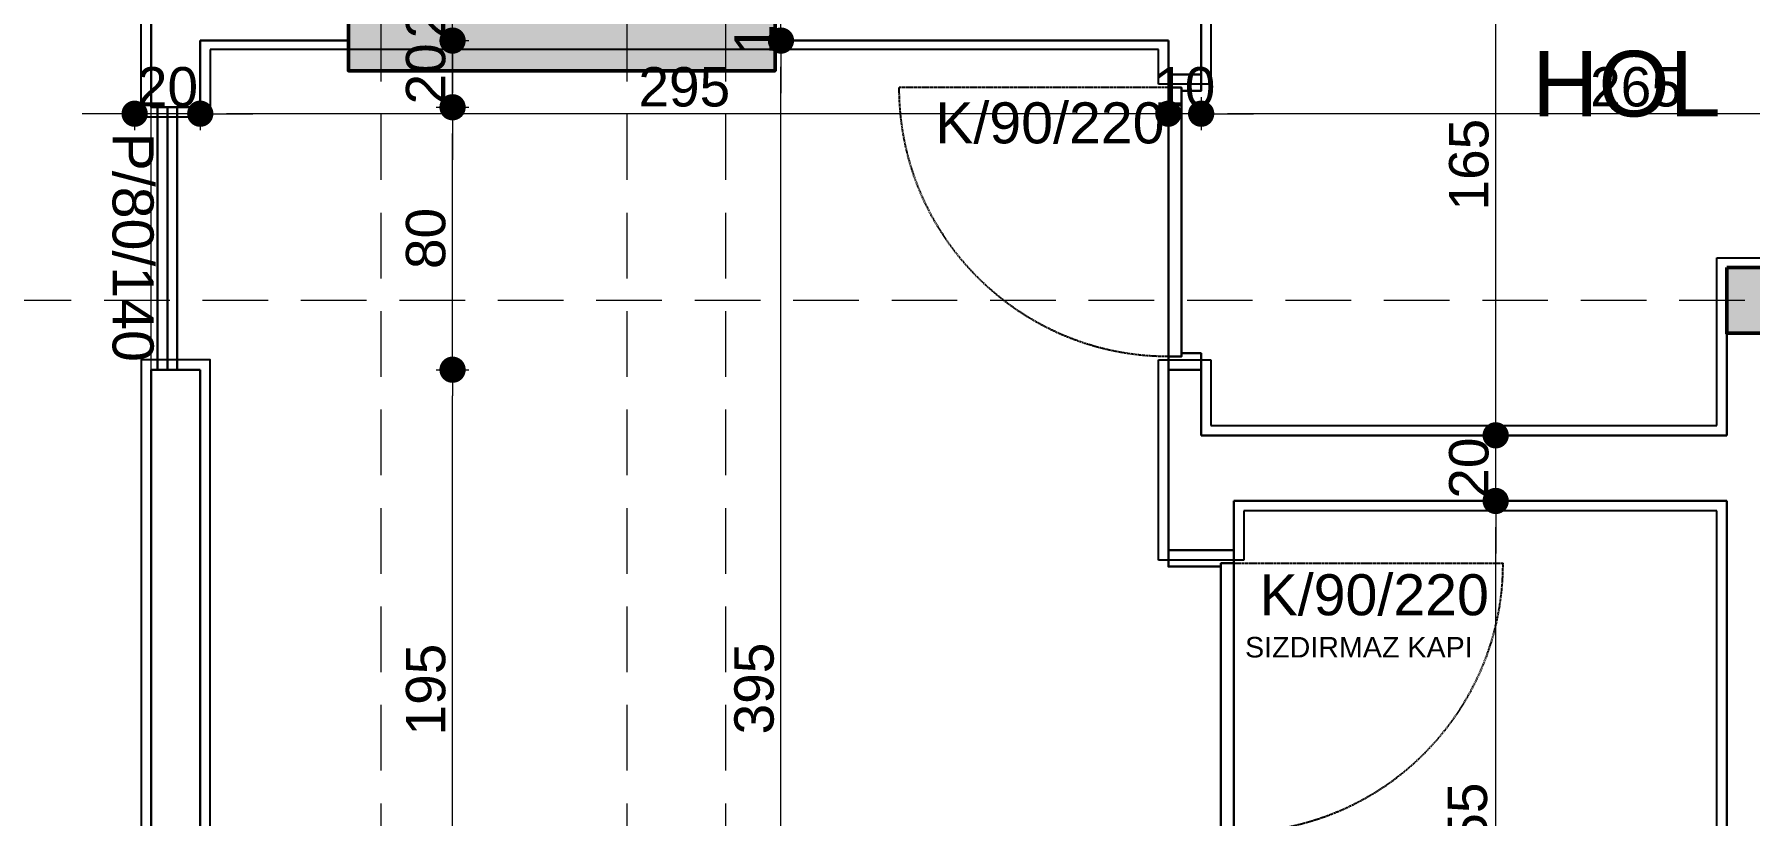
# Model space of a CAD drawing. Header units: millimetres. Extents: x 38129 to 72024, y -56282 to 16512.
# Drawn here: x 51148 to 51671, y -43778 to -43539 of the extents above; entities that cross this region are included whole.
import ezdxf

# ---------------------------------------------------------------- set-up
doc = ezdxf.new("R2010")
doc.units = ezdxf.units.MM
doc.linetypes.add('HIDDEN', pattern=[0.375, 0.25, -0.125])
for name, color, linetype, lineweight in [('AKS', 55, 'HIDDEN', 0), ('COLUMN4', 3, 'Continuous', 50), ('DIŞÖLÇÜ', 37, 'Continuous', 0), ('DUVAR', 255, 'Continuous', 30), ('KAPI', 4, 'Continuous', 30), ('mahal', 7, 'Continuous', 5), ('pencere', 195, 'Continuous', 30), ('pencere+KAPI', 1, 'Continuous', 0), ('TARAMA', 252, 'Continuous', 0), ('ölçü İÇ', 31, 'Continuous', 0)]:
    doc.layers.add(name, color=color, linetype=linetype, lineweight=lineweight)
for name, color, linetype in [('HIDDEN', 1, 'HIDDEN'), ('sıva', 41, 'Continuous'), ('tefriş', 42, 'Continuous')]:
    doc.layers.add(name, color=color, linetype=linetype)
doc.styles.add('icdisolcu_yazi', font='arial.ttf')
doc.styles.get("Standard").update_dxf_attribs({"font": 'arial.ttf'})
doc.styles.add('style1', font='arial.ttf')
doc.dimstyles.new('İç Ölçü', dxfattribs={"dimtxt": 12, "dimasz": 8, "dimexe": 5, "dimexo": 0, "dimgap": 2, "dimtad": 1, "dimdec": 0, "dimzin": 12, "dimdsep": 46, "dimtxsty": 'icdisolcu_yazi', "dimblk": 'DOT', "dimcen": 8, "dimdle": 5, "dimclrd": 256, "dimclre": 256, "dimclrt": 7, "dimadec": 0, "dimazin": 3, "dimtfac": 1, "dimtdec": 0, "dimtix": 1, "dimtmove": 2, "dimatfit": 3, "dimldrblk": 'DOT', "dimfxl": 0, "dimtolj": 1, "dimtzin": 0, "dimlwd": -1, "dimlwe": -1, "dimarcsym": 0})

# ---------------------------------------------------------------- blocks, each defined once
blk = doc.blocks.new('*U9')
for p, q in [((4, 0), (0, 0)), ((86, 0), (90, 0))]:
    blk.add_line(p, q)
blk.add_lwpolyline([(4, 0), (86, 0), (86, -4), (4, -4)], close=True)
for points in [[(0, -10), (5, -10), (5, -4)], [(90, -10), (85, -10), (85, -4)]]:
    blk.add_lwpolyline(points)
at = {"layer": 'DUVAR'}
for p, q in [((0, 0), (0, -10)), ((90, 0), (90, -10))]:
    blk.add_line(p, q, dxfattribs=at)
at = {"layer": 'HIDDEN'}
blk.add_line((4, 0), (4, 82), dxfattribs=at)
blk.add_arc((4, 0), 82, 360, 90, dxfattribs=at)
blk = doc.blocks.new('*U15')
for p, q in [((4, 0), (0, 0)), ((86, 0), (90, 0))]:
    blk.add_line(p, q)
blk.add_lwpolyline([(4, 0), (86, 0), (86, -4), (4, -4)], close=True)
for points in [[(0, -20), (5, -20), (5, -4)], [(90, -20), (85, -20), (85, -4)]]:
    blk.add_lwpolyline(points)
at = {"layer": 'DUVAR'}
for p, q in [((0, 0), (0, -20)), ((90, 0), (90, -20))]:
    blk.add_line(p, q, dxfattribs=at)
at = {"layer": 'HIDDEN'}
blk.add_line((4, 0), (4, 82), dxfattribs=at)
blk.add_arc((4, 0), 82, 360, 90, dxfattribs=at)
blk = doc.blocks.new('_Dot')
at = {"color": 0, "lineweight": -2}
blk.add_line((-0.5, 0), (-1, 0), dxfattribs=at)
at = {"color": 0, "lineweight": 30, "const_width": 0.5}
blk.add_lwpolyline([(-0.25, 0, 1), (0.25, 0, 1)], format="xyb", close=True, dxfattribs=at)
blk = doc.blocks.new('*D1482')
at = {"layer": 'Defpoints', "color": 0, "lineweight": 120, "transparency": 16777216}
for p in [(51198.51, -43641.57), (51275.4, -43641.57), (51198.52, -43836.57)]:
    blk.add_point(p, dxfattribs=at)
at = {"layer": 'ölçü İÇ', "transparency": 16777216}
for p, q in [((51270.4, -43641.57), (51280.4, -43641.57)), ((51270.4, -43836.57), (51280.4, -43836.57))]:
    blk.add_line(p, q, dxfattribs=at)
at = {"layer": 'ölçü İÇ', "linetype": 'Continuous', "transparency": 16777216}
blk.add_line((51275.4, -43828.57), (51275.4, -43649.57), dxfattribs=at)
at = {"layer": 'ölçü İÇ', "transparency": 16777216, "xscale": 8, "yscale": 8, "zscale": 8}
for p, rotation in [((51275.4, -43641.57), 90), ((51275.4, -43836.57), 270)]:
    blk.add_blockref('_Dot', p, dxfattribs=dict(at, rotation=rotation))
at = {"layer": 'ölçü İÇ', "color": 7, "transparency": 16777216, "insert": (51267.27, -43739.07), "char_height": 12, "attachment_point": 5, "rotation": 90, "style": 'icdisolcu_yazi'}
blk.add_mtext('\\A1;195', dxfattribs=at)
blk = doc.blocks.new('*D1483')
at = {"layer": 'Defpoints', "color": 0, "lineweight": 120, "transparency": 16777216}
for p in [(51198.51, -43561.57), (51275.4, -43561.57), (51198.51, -43641.57)]:
    blk.add_point(p, dxfattribs=at)
at = {"layer": 'ölçü İÇ', "transparency": 16777216}
for p, q in [((51270.4, -43561.57), (51280.4, -43561.57)), ((51270.4, -43641.57), (51280.4, -43641.57))]:
    blk.add_line(p, q, dxfattribs=at)
at = {"layer": 'ölçü İÇ', "linetype": 'Continuous', "transparency": 16777216}
blk.add_line((51275.4, -43633.57), (51275.4, -43569.57), dxfattribs=at)
at = {"layer": 'ölçü İÇ', "transparency": 16777216, "xscale": 8, "yscale": 8, "zscale": 8}
for p, rotation in [((51275.4, -43561.57), 90), ((51275.4, -43641.57), 270)]:
    blk.add_blockref('_Dot', p, dxfattribs=dict(at, rotation=rotation))
at = {"layer": 'ölçü İÇ', "color": 7, "transparency": 16777216, "insert": (51267.27, -43601.57), "char_height": 12, "attachment_point": 5, "rotation": 90, "style": 'icdisolcu_yazi'}
blk.add_mtext('\\A1;80', dxfattribs=at)
blk = doc.blocks.new('*D1484')
at = {"layer": 'Defpoints', "color": 0, "lineweight": 120, "transparency": 16777216}
for p in [(51275.4, -43541.25), (51275.4, -43541.25), (51198.51, -43561.57)]:
    blk.add_point(p, dxfattribs=at)
at = {"layer": 'ölçü İÇ', "linetype": 'Continuous', "transparency": 16777216}
for p, q in [((51275.4, -43533.25), (51275.4, -43525.25)), ((51275.4, -43561.57), (51275.4, -43541.25)), ((51275.4, -43569.57), (51275.4, -43577.57))]:
    blk.add_line(p, q, dxfattribs=at)
at = {"layer": 'ölçü İÇ', "transparency": 16777216}
for p, q in [((51275.4, -43541.25), (51280.4, -43541.25)), ((51270.4, -43561.57), (51280.4, -43561.57))]:
    blk.add_line(p, q, dxfattribs=at)
at = {"layer": 'ölçü İÇ', "transparency": 16777216, "xscale": 8, "yscale": 8, "zscale": 8}
for p, rotation in [((51275.4, -43541.25), 270), ((51275.4, -43561.57), 90)]:
    blk.add_blockref('_Dot', p, dxfattribs=dict(at, rotation=rotation))
at = {"layer": 'ölçü İÇ', "color": 7, "transparency": 16777216, "insert": (51267.27, -43551.41), "char_height": 12, "attachment_point": 5, "rotation": 90, "style": 'icdisolcu_yazi'}
blk.add_mtext('\\A1;20', dxfattribs=at)
blk = doc.blocks.new('*D1485')
at = {"layer": 'Defpoints', "color": 0, "lineweight": 120, "transparency": 16777216}
for p in [(51275.4, -43521.25), (51275.4, -43521.25), (51275.4, -43541.25)]:
    blk.add_point(p, dxfattribs=at)
at = {"layer": 'ölçü İÇ', "linetype": 'Continuous', "transparency": 16777216}
for p, q in [((51275.4, -43513.25), (51275.4, -43505.25)), ((51275.4, -43541.25), (51275.4, -43521.25)), ((51275.4, -43549.25), (51275.4, -43557.25))]:
    blk.add_line(p, q, dxfattribs=at)
at = {"layer": 'ölçü İÇ', "transparency": 16777216}
for p, q in [((51275.4, -43521.25), (51280.4, -43521.25)), ((51275.4, -43541.25), (51280.4, -43541.25))]:
    blk.add_line(p, q, dxfattribs=at)
at = {"layer": 'ölçü İÇ', "transparency": 16777216, "xscale": 8, "yscale": 8, "zscale": 8}
for p, rotation in [((51275.4, -43521.25), 270), ((51275.4, -43541.25), 90)]:
    blk.add_blockref('_Dot', p, dxfattribs=dict(at, rotation=rotation))
at = {"layer": 'ölçü İÇ', "color": 7, "transparency": 16777216, "insert": (51267.27, -43531.25), "char_height": 12, "attachment_point": 5, "rotation": 90, "style": 'icdisolcu_yazi'}
blk.add_mtext('\\A1;20', dxfattribs=at)
blk = doc.blocks.new('*D1486')
at = {"layer": 'Defpoints', "color": 0, "lineweight": 120, "transparency": 16777216}
for p in [(51375.47, -43541.25), (51375.47, -43541.25), (51375.47, -43936.25)]:
    blk.add_point(p, dxfattribs=at)
at = {"layer": 'ölçü İÇ', "transparency": 16777216}
for p, q in [((51375.47, -43541.25), (51380.47, -43541.25)), ((51375.47, -43936.25), (51380.47, -43936.25))]:
    blk.add_line(p, q, dxfattribs=at)
at = {"layer": 'ölçü İÇ', "linetype": 'Continuous', "transparency": 16777216}
blk.add_line((51375.47, -43928.25), (51375.47, -43549.25), dxfattribs=at)
at = {"layer": 'ölçü İÇ', "transparency": 16777216, "xscale": 8, "yscale": 8, "zscale": 8}
for p, rotation in [((51375.47, -43541.25), 90), ((51375.47, -43936.25), 270)]:
    blk.add_blockref('_Dot', p, dxfattribs=dict(at, rotation=rotation))
at = {"layer": 'ölçü İÇ', "color": 7, "transparency": 16777216, "insert": (51367.34, -43738.75), "char_height": 12, "attachment_point": 5, "rotation": 90, "style": 'icdisolcu_yazi'}
blk.add_mtext('\\A1;395', dxfattribs=at)
blk = doc.blocks.new('*D1487')
at = {"layer": 'Defpoints', "color": 0, "lineweight": 120, "transparency": 16777216}
for p in [(51375.47, -43531.25), (51375.47, -43531.25), (51375.47, -43541.25)]:
    blk.add_point(p, dxfattribs=at)
at = {"layer": 'ölçü İÇ', "linetype": 'Continuous', "transparency": 16777216}
for p, q in [((51375.47, -43523.25), (51375.47, -43515.25)), ((51375.47, -43541.25), (51375.47, -43531.25)), ((51375.47, -43549.25), (51375.47, -43557.25))]:
    blk.add_line(p, q, dxfattribs=at)
at = {"layer": 'ölçü İÇ', "transparency": 16777216}
for p, q in [((51375.47, -43531.25), (51380.47, -43531.25)), ((51375.47, -43541.25), (51380.47, -43541.25))]:
    blk.add_line(p, q, dxfattribs=at)
at = {"layer": 'ölçü İÇ', "transparency": 16777216, "xscale": 8, "yscale": 8, "zscale": 8}
for p, rotation in [((51375.47, -43531.25), 270), ((51375.47, -43541.25), 90)]:
    blk.add_blockref('_Dot', p, dxfattribs=dict(at, rotation=rotation))
at = {"layer": 'ölçü İÇ', "color": 7, "transparency": 16777216, "insert": (51367.35, -43536.25), "char_height": 12, "attachment_point": 5, "rotation": 90, "style": 'icdisolcu_yazi'}
blk.add_mtext('\\A1;10', dxfattribs=at)
blk = doc.blocks.new('*D1488')
at = {"layer": 'Defpoints', "color": 0, "lineweight": 120, "transparency": 16777216}
for p in [(51593.28, -43681.57), (51593.28, -43681.57), (51568.68, -43936.25)]:
    blk.add_point(p, dxfattribs=at)
at = {"layer": 'ölçü İÇ', "transparency": 16777216}
for p, q in [((51593.28, -43681.57), (51588.28, -43681.57)), ((51588.28, -43936.25), (51598.28, -43936.25))]:
    blk.add_line(p, q, dxfattribs=at)
at = {"layer": 'ölçü İÇ', "linetype": 'Continuous', "transparency": 16777216}
blk.add_line((51593.28, -43928.25), (51593.28, -43689.57), dxfattribs=at)
at = {"layer": 'ölçü İÇ', "transparency": 16777216, "xscale": 8, "yscale": 8, "zscale": 8}
for p, rotation in [((51593.28, -43681.57), 90), ((51593.28, -43936.25), 270)]:
    blk.add_blockref('_Dot', p, dxfattribs=dict(at, rotation=rotation))
at = {"layer": 'ölçü İÇ', "color": 7, "transparency": 16777216, "insert": (51584.74, -43781.39), "char_height": 12, "attachment_point": 5, "rotation": 90, "style": 'icdisolcu_yazi'}
blk.add_mtext('\\A1;255', dxfattribs=at)
blk = doc.blocks.new('*D1489')
at = {"layer": 'Defpoints', "color": 0, "lineweight": 120, "transparency": 16777216}
for p in [(51593.28, -43661.57), (51593.28, -43661.57), (51593.28, -43681.57)]:
    blk.add_point(p, dxfattribs=at)
at = {"layer": 'ölçü İÇ', "linetype": 'Continuous', "transparency": 16777216}
for p, q in [((51593.28, -43653.57), (51593.28, -43645.57)), ((51593.28, -43681.57), (51593.28, -43661.57)), ((51593.28, -43689.57), (51593.28, -43697.57))]:
    blk.add_line(p, q, dxfattribs=at)
at = {"layer": 'ölçü İÇ', "transparency": 16777216}
for p, q in [((51593.28, -43661.57), (51588.28, -43661.57)), ((51593.28, -43681.57), (51588.28, -43681.57))]:
    blk.add_line(p, q, dxfattribs=at)
at = {"layer": 'ölçü İÇ', "transparency": 16777216, "xscale": 8, "yscale": 8, "zscale": 8}
for p, rotation in [((51593.28, -43661.57), 270), ((51593.28, -43681.57), 90)]:
    blk.add_blockref('_Dot', p, dxfattribs=dict(at, rotation=rotation))
at = {"layer": 'ölçü İÇ', "color": 7, "transparency": 16777216, "insert": (51585.15, -43671.57), "char_height": 12, "attachment_point": 5, "rotation": 90, "style": 'icdisolcu_yazi'}
blk.add_mtext('\\A1;20', dxfattribs=at)
blk = doc.blocks.new('*D1520')
at = {"layer": 'Defpoints', "color": 0, "lineweight": 120, "transparency": 16777216}
for p in [(51503.52, -43551.57), (51503.52, -43563.54), (51768.53, -43602.21)]:
    blk.add_point(p, dxfattribs=at)
at = {"layer": 'ölçü İÇ', "transparency": 16777216}
for p, q in [((51503.52, -43558.54), (51503.52, -43568.54)), ((51768.53, -43568.54), (51768.53, -43558.54))]:
    blk.add_line(p, q, dxfattribs=at)
at = {"layer": 'ölçü İÇ', "linetype": 'Continuous', "transparency": 16777216}
blk.add_line((51760.53, -43563.54), (51511.52, -43563.54), dxfattribs=at)
at = {"layer": 'ölçü İÇ', "transparency": 16777216, "xscale": 8, "yscale": 8, "zscale": 8, "rotation": 180}
blk.add_blockref('_Dot', (51503.52, -43563.54), dxfattribs=at)
at = {"layer": 'ölçü İÇ', "transparency": 16777216, "xscale": 8, "yscale": 8, "zscale": 8}
blk.add_blockref('_Dot', (51768.53, -43563.54), dxfattribs=at)
at = {"layer": 'ölçü İÇ', "color": 7, "transparency": 16777216, "insert": (51636.03, -43555.42), "char_height": 12, "attachment_point": 5, "style": 'icdisolcu_yazi'}
blk.add_mtext('\\A1;265', dxfattribs=at)
blk = doc.blocks.new('*D1521')
at = {"layer": 'Defpoints', "color": 0, "lineweight": 120, "transparency": 16777216}
for p in [(51493.52, -43551.57), (51503.52, -43551.57), (51493.52, -43563.54)]:
    blk.add_point(p, dxfattribs=at)
at = {"layer": 'ölçü İÇ', "transparency": 16777216}
for p, q in [((51493.52, -43558.54), (51493.52, -43568.54)), ((51503.52, -43558.54), (51503.52, -43568.54))]:
    blk.add_line(p, q, dxfattribs=at)
at = {"layer": 'ölçü İÇ', "linetype": 'Continuous', "transparency": 16777216}
for p, q in [((51485.52, -43563.54), (51477.52, -43563.54)), ((51503.52, -43563.54), (51493.52, -43563.54)), ((51511.52, -43563.54), (51519.52, -43563.54))]:
    blk.add_line(p, q, dxfattribs=at)
at = {"layer": 'ölçü İÇ', "transparency": 16777216, "xscale": 8, "yscale": 8, "zscale": 8}
blk.add_blockref('_Dot', (51493.52, -43563.54), dxfattribs=at)
at = {"layer": 'ölçü İÇ', "transparency": 16777216, "xscale": 8, "yscale": 8, "zscale": 8, "rotation": 180}
blk.add_blockref('_Dot', (51503.52, -43563.54), dxfattribs=at)
at = {"layer": 'ölçü İÇ', "color": 7, "transparency": 16777216, "insert": (51498.52, -43555.42), "char_height": 12, "attachment_point": 5, "style": 'icdisolcu_yazi'}
blk.add_mtext('\\A1;10', dxfattribs=at)
blk = doc.blocks.new('*D1522')
at = {"layer": 'Defpoints', "color": 0, "lineweight": 120, "transparency": 16777216}
for p in [(51493.52, -43551.57), (51198.51, -43561.57), (51198.51, -43563.54)]:
    blk.add_point(p, dxfattribs=at)
at = {"layer": 'ölçü İÇ', "transparency": 16777216}
for p, q in [((51493.52, -43558.54), (51493.52, -43568.54)), ((51198.51, -43561.57), (51198.51, -43568.54))]:
    blk.add_line(p, q, dxfattribs=at)
at = {"layer": 'ölçü İÇ', "linetype": 'Continuous', "transparency": 16777216}
blk.add_line((51485.52, -43563.54), (51206.51, -43563.54), dxfattribs=at)
at = {"layer": 'ölçü İÇ', "transparency": 16777216, "xscale": 8, "yscale": 8, "zscale": 8, "rotation": 180}
blk.add_blockref('_Dot', (51198.51, -43563.54), dxfattribs=at)
at = {"layer": 'ölçü İÇ', "transparency": 16777216, "xscale": 8, "yscale": 8, "zscale": 8}
blk.add_blockref('_Dot', (51493.52, -43563.54), dxfattribs=at)
at = {"layer": 'ölçü İÇ', "color": 7, "transparency": 16777216, "insert": (51346.02, -43555.42), "char_height": 12, "attachment_point": 5, "style": 'icdisolcu_yazi'}
blk.add_mtext('\\A1;295', dxfattribs=at)
blk = doc.blocks.new('*D1523')
at = {"layer": 'Defpoints', "color": 0, "lineweight": 120, "transparency": 16777216}
for p in [(51178.52, -43561.57), (51178.52, -43563.54), (51198.51, -43561.57)]:
    blk.add_point(p, dxfattribs=at)
at = {"layer": 'ölçü İÇ', "linetype": 'Continuous', "transparency": 16777216}
for p, q in [((51170.52, -43563.54), (51162.52, -43563.54)), ((51198.51, -43563.54), (51178.52, -43563.54)), ((51206.51, -43563.54), (51214.51, -43563.54))]:
    blk.add_line(p, q, dxfattribs=at)
at = {"layer": 'ölçü İÇ', "transparency": 16777216}
for p, q in [((51178.52, -43561.57), (51178.52, -43568.54)), ((51198.51, -43561.57), (51198.51, -43568.54))]:
    blk.add_line(p, q, dxfattribs=at)
at = {"layer": 'ölçü İÇ', "transparency": 16777216, "xscale": 8, "yscale": 8, "zscale": 8}
blk.add_blockref('_Dot', (51178.52, -43563.54), dxfattribs=at)
at = {"layer": 'ölçü İÇ', "transparency": 16777216, "xscale": 8, "yscale": 8, "zscale": 8, "rotation": 180}
blk.add_blockref('_Dot', (51198.51, -43563.54), dxfattribs=at)
at = {"layer": 'ölçü İÇ', "color": 7, "transparency": 16777216, "insert": (51188.52, -43555.42), "char_height": 12, "attachment_point": 5, "style": 'icdisolcu_yazi'}
blk.add_mtext('\\A1;20', dxfattribs=at)
blk = doc.blocks.new('*D1743')
at = {"layer": 'Defpoints', "color": 0, "lineweight": 120, "transparency": 16777216}
for p in [(51553.28, -43496.57), (51593.28, -43496.57), (51593.28, -43661.57)]:
    blk.add_point(p, dxfattribs=at)
at = {"layer": 'ölçü İÇ', "transparency": 16777216}
for p, q in [((51588.28, -43496.57), (51598.28, -43496.57)), ((51593.28, -43661.57), (51588.28, -43661.57))]:
    blk.add_line(p, q, dxfattribs=at)
at = {"layer": 'ölçü İÇ', "linetype": 'Continuous', "transparency": 16777216}
blk.add_line((51593.28, -43653.57), (51593.28, -43504.57), dxfattribs=at)
at = {"layer": 'ölçü İÇ', "transparency": 16777216, "xscale": 8, "yscale": 8, "zscale": 8}
for p, rotation in [((51593.28, -43496.57), 90), ((51593.28, -43661.57), 270)]:
    blk.add_blockref('_Dot', p, dxfattribs=dict(at, rotation=rotation))
at = {"layer": 'ölçü İÇ', "color": 7, "transparency": 16777216, "insert": (51585.15, -43579.07), "char_height": 12, "attachment_point": 5, "rotation": 90, "style": 'icdisolcu_yazi'}
blk.add_mtext('\\A1;165', dxfattribs=at)
blk = doc.blocks.new('wertertw')
at = {"layer": 'TARAMA', "lineweight": -3}
h = blk.add_hatch(dxfattribs=at)
h.set_pattern_fill('ANSI33', color=256, scale=2.5, style=0)
h.set_pattern_definition([(45, (-86643.698, -32547.66), (-11.2253202, 11.2253202), []), (45, (-86632.472, -32547.66), (-11.2253202, 11.2253202), [7.9375, -3.96875])])
h.paths.add_polyline_path([(-616.25, 351.94), (-616.25, -88.06), (-306.25, -88.06), (-306.25, -68.06), (-596.25, -68.06), (-596.25, 331.94), (-306.25, 331.94), (-306.25, 351.94)])
h.paths.add_polyline_path([(38.75, -338.06), (78.75, -338.06), (78.75, -378.06), (38.75, -378.06)])
h.paths.add_polyline_path([(-471.25, -318.06), (-441.25, -318.06), (-441.25, -378.06), (-471.25, -378.06)])
h.paths.add_polyline_path([(-961.25, -318.06), (-931.25, -318.06), (-931.25, -378.06), (-961.25, -378.06)])
h.paths.add_polyline_path([(343.75, -163.06), (413.75, -163.06), (413.75, -198.06), (343.75, -198.06)])
h.paths.add_polyline_path([(8.75, -163.06), (78.75, -163.06), (78.75, -198.06), (8.75, -198.06)])
h.paths.add_polyline_path([(-1036.25, -148.06), (-906.25, -148.06), (-906.25, -178.06), (-1036.25, -178.06)])
h.paths.add_polyline_path([(-976.25, 256.94), (-916.25, 256.94), (-916.25, 226.94), (-976.25, 226.94)])
h.paths.add_polyline_path([(343.75, 459.44), (413.75, 459.44), (413.75, 424.44), (343.75, 424.44)])
h.paths.add_polyline_path([(8.75, 459.44), (78.75, 459.44), (78.75, 424.44), (8.75, 424.44)])
h.paths.add_polyline_path([(-616.25, 531.94), (-306.25, 531.94), (-306.25, 511.94), (-616.25, 511.94)])
h.paths.add_polyline_path([(-976.25, 656.94), (-916.25, 656.94), (-916.25, 626.94), (-976.25, 626.94)])
h.paths.add_polyline_path([(-616.25, 971.94), (-306.25, 971.94), (-306.25, 951.94), (-616.25, 951.94)])
h.paths.add_polyline_path([(343.75, 1081.94), (413.75, 1081.94), (413.75, 1046.94), (343.75, 1046.94)])
h.paths.add_polyline_path([(8.75, 1081.94), (78.75, 1081.94), (78.75, 1046.94), (8.75, 1046.94)])
h.paths.add_polyline_path([(-1036.25, 1061.94), (-906.25, 1061.94), (-906.25, 1031.94), (-1036.25, 1031.94)])
h.paths.add_polyline_path([(-931.25, 1286.94), (-901.25, 1286.94), (-901.25, 1226.94), (-931.25, 1226.94)])
h.paths.add_polyline_path([(68.75, 1332.04), (108.75, 1332.04), (108.75, 1292.04), (68.75, 1292.04)])
h.paths.add_polyline_path([(-511.25, 1332.04), (-481.25, 1332.04), (-481.25, 1252.04), (-511.25, 1252.04)])
at = {"layer": 'COLUMN4', "color": 3}
for points in [[(-1036.25, 1061.94), (-906.25, 1061.94), (-906.25, 1031.94), (-1036.25, 1031.94)], [(-616.25, 971.94), (-306.25, 971.94), (-306.25, 951.94), (-616.25, 951.94)]]:
    blk.add_lwpolyline(points, close=True, dxfattribs=at)

msp = doc.modelspace()

# ---------------------------------------------------------------- linework, layer by layer
at = {"layer": 'AKS', "ltscale": 80}
for p, q in [((51253.53, -42903.74), (51253.53, -45280.38)), ((51328.53, -42903.74), (51328.53, -45280.38)), ((51358.53, -42903.74), (51358.53, -45280.38)), ((53019.21, -43620.43), (50939.02, -43620.43))]:
    msp.add_line(p, q, dxfattribs=at)
at = {"layer": 'DUVAR'}
for p, q in [((51503.52, -43496.57), (51503.52, -43551.57)), ((51183.52, -43521.26), (51183.52, -43561.57)), ((51198.51, -43561.57), (51198.52, -43541.26)), ((51243.53, -43541.25), (51198.52, -43541.22)), ((51253.53, -43541.25), (51253.53, -43541.25)), ((51373.67, -43541.25), (51493.52, -43541.25)), ((51493.52, -43541.25), (51493.52, -43551.57)), ((51493.52, -43551.57), (51503.52, -43551.57)), ((51198.51, -43561.57), (51183.52, -43561.57)), ((51503.52, -43641.57), (51503.52, -43636.57)), ((51503.52, -43636.57), (51503.52, -43641.57)), ((51503.52, -43636.57), (51503.52, -43641.57)), ((51183.52, -43641.57), (51183.52, -43836.57)), ((51198.51, -43641.57), (51183.52, -43641.57)), ((51198.52, -43641.57), (51198.52, -43836.57)), ((51503.52, -43641.57), (51493.52, -43641.57)), ((51493.52, -43641.57), (51493.52, -43661.57)), ((51503.52, -43661.57), (51503.52, -43641.57)), ((51493.52, -43661.57), (51493.52, -43701.57)), ((51493.52, -43661.57), (51493.52, -43661.57)), ((51663.68, -43661.57), (51503.52, -43661.57)), ((51663.68, -43681.57), (51513.52, -43681.57)), ((51513.52, -43720.81), (51513.52, -43681.57))]:
    msp.add_line(p, q, dxfattribs=at)
for points in [[(51198.52, -43541.25), (51198.52, -43541.26)], [(51663.68, -43661.57), (51663.68, -43630.43)], [(51663.68, -43936.25), (51663.68, -43681.57)]]:
    msp.add_lwpolyline(points, dxfattribs=at)
at = {"layer": 'pencere'}
for p, q in [((51185.52, -43641.57), (51185.52, -43561.57)), ((51188.52, -43641.57), (51188.52, -43561.57)), ((51191.52, -43641.57), (51191.52, -43561.57))]:
    msp.add_line(p, q, dxfattribs=at)
at = {"layer": 'sıva'}
for p, q in [((51506.52, -43499.59), (51506.52, -43551.57)), ((51180.52, -43564.57), (51180.52, -43518.26)), ((51490.52, -43544.01), (51201.52, -43544.01)), ((51201.52, -43544.01), (51201.52, -43564.57)), ((51490.52, -43554.57), (51490.52, -43544.01)), ((51506.52, -43551.57), (51506.52, -43554.57)), ((51493.52, -43554.57), (51490.52, -43554.57)), ((51506.52, -43554.57), (51493.52, -43554.57)), ((51201.52, -43564.57), (51180.52, -43564.57)), ((51660.68, -43658.57), (51660.68, -43607.43)), ((51660.68, -43607.43), (51765.53, -43607.43)), ((51490.52, -43658.57), (51490.52, -43638.57)), ((51490.52, -43638.57), (51506.52, -43638.57)), ((51506.52, -43638.57), (51506.52, -43658.57)), ((51490.52, -43699.57), (51490.52, -43658.57)), ((51490.52, -43658.57), (51490.52, -43658.57)), ((51506.52, -43658.57), (51660.68, -43658.57)), ((51660.68, -43684.57), (51516.52, -43684.57)), ((51516.52, -43684.57), (51516.52, -43699.57)), ((51660.68, -43933.25), (51660.68, -43684.57)), ((51516.52, -43699.57), (51490.52, -43699.57))]:
    msp.add_line(p, q, dxfattribs=at)
msp.add_lwpolyline([(51180.52, -43839.57), (51201.51, -43839.57), (51201.51, -43638.57), (51180.52, -43638.57)], close=True, dxfattribs=at)
at = {"layer": 'tefriş', "color": 3, "lineweight": 15}
msp.add_lwpolyline([(51183.52, -44759.6), (51183.52, -43521.26), (51243.53, -43521.25), (51243.53, -43520.43), (51268.53, -43520.43), (51268.53, -43281.43), (51348.53, -43281.43), (51348.53, -43206.25), (51763.33, -43206.25), (51763.33, -43115.42), (52013.09, -43115.42), (52013.09, -43105.4), (52498.53, -43105.4), (52498.53, -43500.41), (52622.03, -43500.41), (52623.67, -43500.41), (52623.67, -43500.43), (52803.5, -43500.43), (52803.5, -43850.43), (52828.63, -43850.43), (52828.63, -44430.43), (52803.5, -44430.43), (52803.5, -44780.44)], dxfattribs=at)

# ---------------------------------------------------------------- block references
at = {"layer": 'DIŞÖLÇÜ'}
msp.add_blockref('wertertw', (52279.92, -44582.37), dxfattribs=at)
at = {"layer": 'KAPI', "xscale": -1, "rotation": 90}
msp.add_blockref('*U9', (51493.52, -43551.57), dxfattribs=at)
at = {"layer": 'KAPI', "rotation": 270}
msp.add_blockref('*U15', (51513.52, -43696.57), dxfattribs=at)

# ---------------------------------------------------------------- texts
at = {"layer": 'mahal', "insert": (51604.38, -43564.66), "char_height": 20, "attachment_point": 7}
msp.add_mtext_dynamic_manual_height_columns('HOL', width=250.3432, gutter_width=12.5, heights=[0], dxfattribs=at)
at = {"layer": 'pencere+KAPI', "attachment_point": 9, "style": 'style1'}
for s, insert, char_height, width, rotation in [('K/90/220', (51492.37, -43572.75), 12.5, 27.0954, 0), ('P/80/140', (51171.62, -43639.19), 12.5, 27.0954, 270), ('K/90/220', (51591.21, -43716.59), 12.5, 27.0954, 0), ('SIZDIRMAZ KAPI', (51586.26, -43729.36), 6.25, 87.3221, 0)]:
    msp.add_mtext(s, dxfattribs=dict(at, insert=insert, char_height=char_height, width=width, rotation=rotation))

# ---------------------------------------------------------------- dimensions: what is measured, and where the dimension line sits
at = {"layer": 'ölçü İÇ'}
for base, p1, p2, picture, middle in [((51593.28, -43496.57), (51593.28, -43661.57), (51553.28, -43496.57), '*D1743', (51585.15, -43579.07)), ((51275.4, -43521.25), (51275.4, -43541.25), (51275.4, -43521.25), '*D1485', (51267.27, -43531.25)), ((51375.47, -43531.25), (51375.47, -43541.25), (51375.47, -43531.25), '*D1487', (51367.35, -43536.25)), ((51275.4, -43541.25), (51198.51, -43561.57), (51275.4, -43541.25), '*D1484', (51267.27, -43551.41)), ((51375.47, -43541.25), (51375.47, -43936.25), (51375.47, -43541.25), '*D1486', (51367.34, -43738.75)), ((51275.4, -43561.57), (51198.51, -43641.57), (51198.51, -43561.57), '*D1483', (51267.27, -43601.57)), ((51275.4, -43641.57), (51198.52, -43836.57), (51198.51, -43641.57), '*D1482', (51267.27, -43739.07)), ((51593.28, -43661.57), (51593.28, -43681.57), (51593.28, -43661.57), '*D1489', (51585.15, -43671.57))]:
    dim = msp.add_linear_dim(base=base, p1=p1, p2=p2, angle=270, dimstyle='İç Ölçü', dxfattribs=at)
    dim.commit()
    dim.dimension.update_dxf_attribs({"geometry": picture, "text_midpoint": middle})
for base, p1, p2, picture, middle in [((51178.52, -43563.54), (51198.51, -43561.57), (51178.52, -43561.57), '*D1523', (51188.52, -43555.42)), ((51198.51, -43563.54), (51493.52, -43551.57), (51198.51, -43561.57), '*D1522', (51346.02, -43555.42)), ((51493.52, -43563.54), (51503.52, -43551.57), (51493.52, -43551.57), '*D1521', (51498.52, -43555.42)), ((51503.52, -43563.54), (51768.53, -43602.21), (51503.52, -43551.57), '*D1520', (51636.03, -43555.42))]:
    dim = msp.add_linear_dim(base=base, p1=p1, p2=p2, dimstyle='İç Ölçü', dxfattribs=at)
    dim.commit()
    dim.dimension.update_dxf_attribs({"geometry": picture, "text_midpoint": middle})
dim = msp.add_linear_dim(base=(51593.28, -43681.57), p1=(51568.68, -43936.25), p2=(51593.28, -43681.57), angle=270, dimstyle='İç Ölçü', dxfattribs=at)
dim.commit()
dim.dimension.update_dxf_attribs({"geometry": '*D1488', "text_midpoint": (51584.74, -43781.39), "dimtype": 160})

doc.saveas('drawing.dxf')
